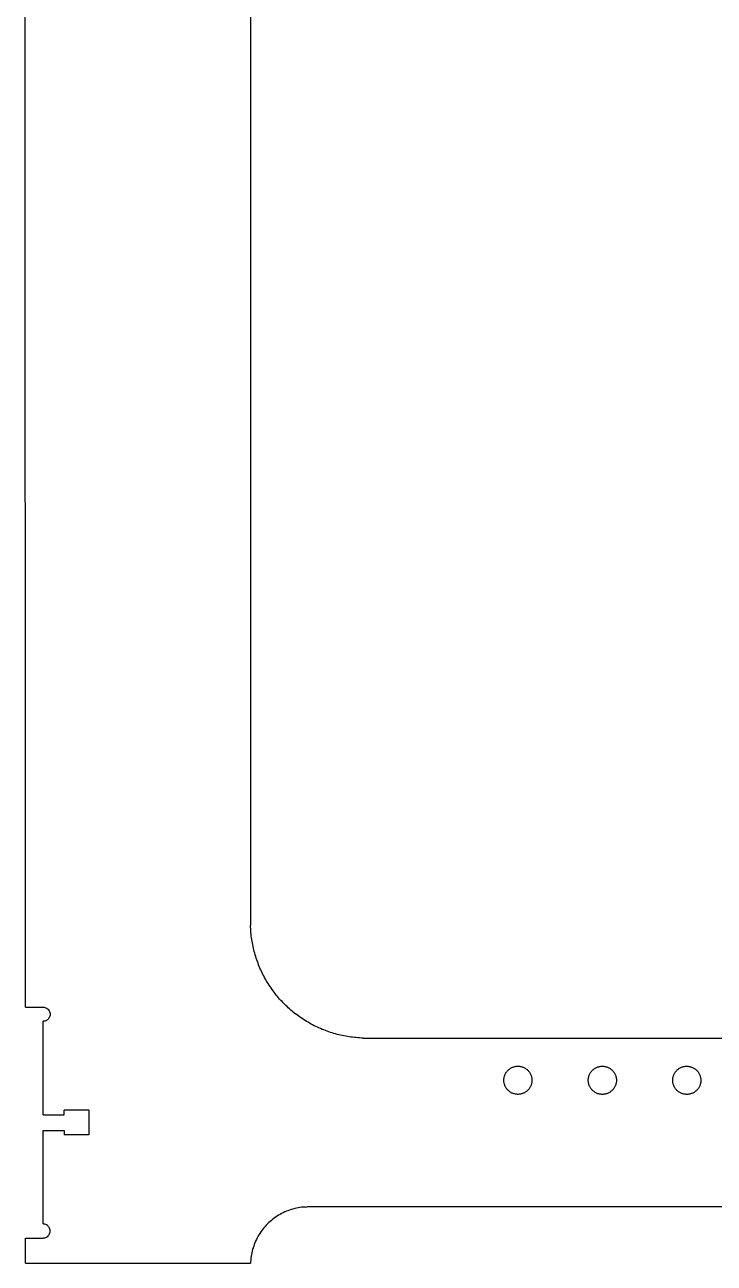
# Model space of a CAD drawing. Extents: x -54 to 50, y -44 to 48.
# Drawn here: x -53.51 to -41.26, y 4.07 to 26.07 of the extents above; entities that cross this region are included whole.
import ezdxf

# ---------------------------------------------------------------- set-up
doc = ezdxf.new("R2010")
doc.units = 0
doc.header["$MEASUREMENT"] = 0
doc.layers.get('0').update_dxf_attribs({"linetype": 'CONTINUOUS'})

msp = doc.modelspace()

# ---------------------------------------------------------------- linework, layer by layer
at = {"color": 3}
for p, q in [((-49.492, 42.067), (-49.494, 10.067)), ((-53.493, 8.615), (-53.506, 40.27)), ((-53.181, 6.705), (-53.181, 8.365)), ((-44.994, 7.311), (-44.994, 7.324)), ((-44.495, 7.324), (-44.495, 7.311)), ((-52.806, 6.705), (-52.806, 6.786)), ((-52.368, 6.786), (-52.368, 6.349)), ((-53.181, 4.765), (-53.181, 6.424)), ((-52.806, 6.424), (-52.806, 6.349)), ((-53.494, 4.068), (-53.494, 4.515))]:
    msp.add_line(p, q, dxfattribs=at)
for p, q in [((-49.493, 10.036), (-49.494, 10.067)), ((-49.492, 10.005), (-49.493, 10.036)), ((-49.49, 9.974), (-49.492, 10.005)), ((-49.487, 9.943), (-49.49, 9.974)), ((-49.484, 9.912), (-49.487, 9.943)), ((-49.481, 9.881), (-49.484, 9.912)), ((-49.477, 9.85), (-49.481, 9.881)), ((-49.472, 9.819), (-49.477, 9.85)), ((-49.467, 9.788), (-49.472, 9.819)), ((-49.462, 9.758), (-49.467, 9.788)), ((-49.456, 9.727), (-49.462, 9.758)), ((-49.45, 9.696), (-49.456, 9.727)), ((-49.443, 9.666), (-49.45, 9.696)), ((-49.436, 9.636), (-49.443, 9.666)), ((-49.428, 9.605), (-49.436, 9.636)), ((-49.42, 9.575), (-49.428, 9.605)), ((-49.412, 9.545), (-49.42, 9.575)), ((-49.403, 9.516), (-49.412, 9.545)), ((-49.393, 9.486), (-49.403, 9.516)), ((-49.383, 9.456), (-49.393, 9.486)), ((-49.373, 9.427), (-49.383, 9.456)), ((-49.362, 9.398), (-49.373, 9.427)), ((-49.351, 9.369), (-49.362, 9.398)), ((-49.339, 9.34), (-49.351, 9.369)), ((-49.327, 9.311), (-49.339, 9.34)), ((-49.315, 9.282), (-49.327, 9.311)), ((-49.302, 9.254), (-49.315, 9.282)), ((-49.288, 9.226), (-49.302, 9.254)), ((-49.274, 9.198), (-49.288, 9.226)), ((-49.26, 9.17), (-49.274, 9.198)), ((-49.245, 9.143), (-49.26, 9.17)), ((-49.23, 9.115), (-49.245, 9.143)), ((-49.215, 9.088), (-49.23, 9.115)), ((-49.199, 9.062), (-49.215, 9.088)), ((-49.183, 9.035), (-49.199, 9.062)), ((-49.166, 9.009), (-49.183, 9.035)), ((-49.149, 8.983), (-49.166, 9.009)), ((-49.131, 8.957), (-49.149, 8.983)), ((-49.113, 8.931), (-49.131, 8.957)), ((-49.095, 8.906), (-49.113, 8.931)), ((-49.076, 8.881), (-49.095, 8.906)), ((-49.057, 8.856), (-49.076, 8.881)), ((-49.038, 8.832), (-49.057, 8.856)), ((-49.018, 8.808), (-49.038, 8.832)), ((-48.998, 8.784), (-49.018, 8.808)), ((-53.181, 8.615), (-53.164, 8.614)), ((-53.164, 8.614), (-53.148, 8.611)), ((-53.148, 8.611), (-53.133, 8.605)), ((-53.133, 8.605), (-53.118, 8.598)), ((-53.118, 8.598), (-53.105, 8.589)), ((-53.105, 8.589), (-53.092, 8.578)), ((-48.978, 8.76), (-48.998, 8.784)), ((-48.957, 8.737), (-48.978, 8.76)), ((-48.936, 8.714), (-48.957, 8.737)), ((-48.914, 8.692), (-48.936, 8.714)), ((-48.892, 8.67), (-48.914, 8.692)), ((-48.87, 8.648), (-48.892, 8.67)), ((-48.847, 8.626), (-48.87, 8.648)), ((-48.825, 8.605), (-48.847, 8.626)), ((-48.801, 8.584), (-48.825, 8.605)), ((-48.778, 8.564), (-48.801, 8.584)), ((-53.164, 8.366), (-53.181, 8.365)), ((-53.148, 8.369), (-53.164, 8.366)), ((-53.133, 8.374), (-53.148, 8.369)), ((-53.118, 8.382), (-53.133, 8.374)), ((-53.105, 8.391), (-53.118, 8.382)), ((-53.092, 8.401), (-53.105, 8.391)), ((-53.092, 8.578), (-53.082, 8.566)), ((-53.082, 8.414), (-53.092, 8.401)), ((-53.082, 8.566), (-53.073, 8.552)), ((-53.073, 8.427), (-53.082, 8.414)), ((-53.073, 8.552), (-53.065, 8.538)), ((-53.065, 8.442), (-53.073, 8.427)), ((-53.065, 8.538), (-53.06, 8.522)), ((-53.06, 8.457), (-53.065, 8.442)), ((-53.06, 8.522), (-53.057, 8.506)), ((-53.057, 8.473), (-53.06, 8.457)), ((-53.057, 8.506), (-53.056, 8.49)), ((-53.056, 8.49), (-53.057, 8.473)), ((-48.754, 8.544), (-48.778, 8.564)), ((-48.73, 8.524), (-48.754, 8.544)), ((-48.706, 8.504), (-48.73, 8.524)), ((-48.681, 8.485), (-48.706, 8.504)), ((-48.656, 8.467), (-48.681, 8.485)), ((-48.631, 8.448), (-48.656, 8.467)), ((-48.605, 8.431), (-48.631, 8.448)), ((-48.579, 8.413), (-48.605, 8.431)), ((-48.553, 8.396), (-48.579, 8.413)), ((-48.527, 8.379), (-48.553, 8.396)), ((-48.5, 8.363), (-48.527, 8.379)), ((-48.474, 8.347), (-48.5, 8.363)), ((-48.446, 8.331), (-48.474, 8.347)), ((-48.419, 8.316), (-48.446, 8.331)), ((-48.392, 8.302), (-48.419, 8.316)), ((-48.364, 8.287), (-48.392, 8.302)), ((-48.336, 8.274), (-48.364, 8.287)), ((-48.308, 8.26), (-48.336, 8.274)), ((-48.28, 8.247), (-48.308, 8.26)), ((-48.251, 8.235), (-48.28, 8.247)), ((-48.222, 8.222), (-48.251, 8.235)), ((-48.193, 8.211), (-48.222, 8.222)), ((-48.164, 8.2), (-48.193, 8.211)), ((-48.135, 8.189), (-48.164, 8.2)), ((-48.106, 8.178), (-48.135, 8.189)), ((-48.076, 8.168), (-48.106, 8.178)), ((-48.046, 8.159), (-48.076, 8.168)), ((-48.017, 8.15), (-48.046, 8.159)), ((-47.987, 8.141), (-48.017, 8.15)), ((-47.956, 8.133), (-47.987, 8.141)), ((-47.926, 8.126), (-47.956, 8.133)), ((-47.896, 8.118), (-47.926, 8.126)), ((-47.865, 8.112), (-47.896, 8.118)), ((-47.835, 8.105), (-47.865, 8.112)), ((-47.804, 8.1), (-47.835, 8.105)), ((-47.774, 8.094), (-47.804, 8.1)), ((-47.743, 8.089), (-47.774, 8.094)), ((-47.712, 8.085), (-47.743, 8.089)), ((-47.681, 8.081), (-47.712, 8.085)), ((-47.65, 8.078), (-47.681, 8.081)), ((-47.619, 8.075), (-47.65, 8.078)), ((-47.588, 8.072), (-47.619, 8.075)), ((-47.557, 8.07), (-47.588, 8.072)), ((-47.526, 8.068), (-47.557, 8.07)), ((-47.494, 8.067), (-47.526, 8.068)), ((-44.935, 7.48), (-44.926, 7.489)), ((-44.926, 7.489), (-44.917, 7.498)), ((-44.917, 7.498), (-44.907, 7.507)), ((-44.907, 7.507), (-44.897, 7.515)), ((-44.897, 7.515), (-44.886, 7.523)), ((-44.886, 7.523), (-44.875, 7.53)), ((-44.875, 7.53), (-44.864, 7.537)), ((-44.864, 7.537), (-44.852, 7.543)), ((-44.852, 7.543), (-44.84, 7.548)), ((-44.84, 7.548), (-44.828, 7.553)), ((-44.828, 7.553), (-44.816, 7.557)), ((-44.816, 7.557), (-44.803, 7.56)), ((-44.803, 7.56), (-44.79, 7.563)), ((-44.79, 7.563), (-44.777, 7.565)), ((-44.777, 7.565), (-44.764, 7.566)), ((-44.764, 7.566), (-44.751, 7.567)), ((-44.738, 7.567), (-44.725, 7.566)), ((-44.725, 7.566), (-44.712, 7.565)), ((-44.712, 7.565), (-44.699, 7.563)), ((-44.699, 7.563), (-44.686, 7.56)), ((-44.686, 7.56), (-44.673, 7.557)), ((-44.673, 7.557), (-44.661, 7.553)), ((-44.661, 7.553), (-44.649, 7.548)), ((-44.649, 7.548), (-44.637, 7.543)), ((-44.637, 7.543), (-44.625, 7.537)), ((-44.625, 7.537), (-44.614, 7.53)), ((-44.614, 7.53), (-44.603, 7.523)), ((-44.603, 7.523), (-44.592, 7.515)), ((-44.592, 7.515), (-44.582, 7.507)), ((-44.582, 7.507), (-44.572, 7.498)), ((-44.572, 7.498), (-44.563, 7.489)), ((-44.563, 7.489), (-44.554, 7.479)), ((-43.439, 7.474), (-43.43, 7.484)), ((-43.43, 7.484), (-43.421, 7.494)), ((-43.421, 7.494), (-43.412, 7.503)), ((-43.412, 7.503), (-43.402, 7.511)), ((-43.402, 7.511), (-43.391, 7.519)), ((-43.391, 7.519), (-43.381, 7.527)), ((-43.381, 7.527), (-43.37, 7.534)), ((-43.37, 7.534), (-43.358, 7.54)), ((-43.358, 7.54), (-43.346, 7.545)), ((-43.346, 7.545), (-43.334, 7.55)), ((-43.334, 7.55), (-43.322, 7.555)), ((-43.322, 7.555), (-43.309, 7.559)), ((-43.309, 7.559), (-43.296, 7.562)), ((-43.296, 7.562), (-43.284, 7.564)), ((-43.284, 7.564), (-43.271, 7.566)), ((-43.271, 7.566), (-43.26, 7.567)), ((-43.26, 7.567), (-43.258, 7.567)), ((-43.258, 7.567), (-43.245, 7.567)), ((-43.245, 7.567), (-43.231, 7.567)), ((-43.231, 7.567), (-43.218, 7.566)), ((-43.218, 7.566), (-43.205, 7.564)), ((-43.205, 7.564), (-43.193, 7.562)), ((-43.193, 7.562), (-43.18, 7.559)), ((-43.18, 7.559), (-43.167, 7.555)), ((-43.167, 7.555), (-43.155, 7.55)), ((-43.155, 7.55), (-43.143, 7.545)), ((-43.143, 7.545), (-43.131, 7.54)), ((-43.131, 7.54), (-43.12, 7.534)), ((-43.12, 7.534), (-43.108, 7.527)), ((-43.108, 7.527), (-43.098, 7.519)), ((-43.098, 7.519), (-43.087, 7.511)), ((-43.087, 7.511), (-43.077, 7.503)), ((-43.077, 7.503), (-43.068, 7.494)), ((-43.068, 7.494), (-43.059, 7.484)), ((-43.059, 7.484), (-43.05, 7.474)), ((-41.941, 7.471), (-41.933, 7.482)), ((-41.933, 7.482), (-41.924, 7.491)), ((-41.924, 7.491), (-41.914, 7.5)), ((-41.914, 7.5), (-41.905, 7.509)), ((-41.905, 7.509), (-41.894, 7.517)), ((-41.894, 7.517), (-41.884, 7.525)), ((-41.884, 7.525), (-41.873, 7.532)), ((-41.873, 7.532), (-41.861, 7.538)), ((-41.861, 7.538), (-41.849, 7.544)), ((-41.849, 7.544), (-41.837, 7.549)), ((-41.837, 7.549), (-41.825, 7.554)), ((-41.825, 7.554), (-41.813, 7.557)), ((-41.813, 7.557), (-41.8, 7.561)), ((-41.8, 7.561), (-41.789, 7.563)), ((-41.789, 7.563), (-41.787, 7.563)), ((-41.787, 7.563), (-41.774, 7.565)), ((-41.774, 7.565), (-41.761, 7.566)), ((-41.761, 7.566), (-41.748, 7.567)), ((-41.748, 7.567), (-41.735, 7.567)), ((-41.735, 7.567), (-41.722, 7.566)), ((-41.722, 7.566), (-41.709, 7.564)), ((-41.709, 7.564), (-41.696, 7.562)), ((-41.696, 7.562), (-41.683, 7.559)), ((-41.683, 7.559), (-41.671, 7.556)), ((-41.671, 7.556), (-41.658, 7.552)), ((-41.658, 7.552), (-41.646, 7.547)), ((-41.646, 7.547), (-41.634, 7.541)), ((-41.634, 7.541), (-41.623, 7.535)), ((-41.623, 7.535), (-41.611, 7.529)), ((-41.611, 7.529), (-41.6, 7.521)), ((-41.6, 7.521), (-41.59, 7.513)), ((-41.59, 7.513), (-41.58, 7.505)), ((-41.58, 7.505), (-41.57, 7.496)), ((-41.57, 7.496), (-41.561, 7.487)), ((-41.561, 7.487), (-41.552, 7.477)), ((-44.994, 7.337), (-44.992, 7.35)), ((-44.994, 7.324), (-44.994, 7.337)), ((-44.994, 7.298), (-44.994, 7.311)), ((-44.992, 7.285), (-44.994, 7.298)), ((-44.992, 7.35), (-44.99, 7.363)), ((-44.99, 7.272), (-44.992, 7.285)), ((-44.99, 7.363), (-44.988, 7.376)), ((-44.988, 7.259), (-44.99, 7.272)), ((-44.988, 7.376), (-44.984, 7.388)), ((-44.984, 7.388), (-44.98, 7.401)), ((-44.98, 7.401), (-44.975, 7.413)), ((-44.975, 7.413), (-44.97, 7.425)), ((-44.97, 7.425), (-44.964, 7.436)), ((-44.964, 7.436), (-44.958, 7.448)), ((-44.958, 7.448), (-44.951, 7.459)), ((-44.951, 7.459), (-44.943, 7.469)), ((-44.943, 7.469), (-44.935, 7.48)), ((-44.554, 7.479), (-44.546, 7.469)), ((-44.546, 7.469), (-44.538, 7.459)), ((-44.538, 7.459), (-44.531, 7.448)), ((-44.531, 7.448), (-44.525, 7.436)), ((-44.525, 7.436), (-44.519, 7.425)), ((-44.519, 7.425), (-44.514, 7.413)), ((-44.514, 7.413), (-44.509, 7.401)), ((-44.509, 7.401), (-44.505, 7.388)), ((-44.505, 7.388), (-44.501, 7.375)), ((-44.501, 7.375), (-44.499, 7.363)), ((-44.499, 7.272), (-44.501, 7.259)), ((-44.499, 7.363), (-44.497, 7.35)), ((-44.497, 7.284), (-44.499, 7.272)), ((-44.497, 7.35), (-44.495, 7.337)), ((-44.495, 7.298), (-44.497, 7.284)), ((-44.495, 7.337), (-44.495, 7.324)), ((-44.495, 7.311), (-44.495, 7.298)), ((-43.495, 7.317), (-43.494, 7.33)), ((-43.494, 7.304), (-43.495, 7.317)), ((-43.494, 7.33), (-43.493, 7.343)), ((-43.493, 7.291), (-43.494, 7.304)), ((-43.493, 7.343), (-43.491, 7.356)), ((-43.491, 7.278), (-43.493, 7.291)), ((-43.491, 7.356), (-43.489, 7.369)), ((-43.489, 7.265), (-43.491, 7.278)), ((-43.489, 7.369), (-43.486, 7.382)), ((-43.486, 7.252), (-43.489, 7.265)), ((-43.486, 7.382), (-43.482, 7.394)), ((-43.482, 7.394), (-43.478, 7.407)), ((-43.478, 7.407), (-43.473, 7.419)), ((-43.473, 7.419), (-43.467, 7.431)), ((-43.467, 7.431), (-43.461, 7.442)), ((-43.461, 7.442), (-43.454, 7.453)), ((-43.454, 7.453), (-43.447, 7.464)), ((-43.447, 7.464), (-43.439, 7.474)), ((-43.05, 7.474), (-43.042, 7.464)), ((-43.042, 7.464), (-43.035, 7.453)), ((-43.035, 7.453), (-43.028, 7.442)), ((-43.028, 7.442), (-43.022, 7.431)), ((-43.022, 7.431), (-43.016, 7.419)), ((-43.016, 7.419), (-43.011, 7.407)), ((-43.011, 7.407), (-43.007, 7.394)), ((-43.007, 7.394), (-43.003, 7.382)), ((-43.003, 7.382), (-43, 7.369)), ((-43, 7.265), (-43.003, 7.252)), ((-43, 7.369), (-42.998, 7.356)), ((-42.998, 7.278), (-43, 7.265)), ((-42.998, 7.356), (-42.996, 7.343)), ((-42.996, 7.291), (-42.998, 7.278)), ((-42.996, 7.343), (-42.995, 7.33)), ((-42.995, 7.304), (-42.996, 7.291)), ((-42.995, 7.33), (-42.995, 7.317)), ((-42.995, 7.317), (-42.995, 7.304)), ((-41.994, 7.326), (-41.993, 7.34)), ((-41.994, 7.313), (-41.994, 7.326)), ((-41.994, 7.3), (-41.994, 7.313)), ((-41.993, 7.287), (-41.994, 7.3)), ((-41.993, 7.34), (-41.992, 7.353)), ((-41.991, 7.274), (-41.993, 7.287)), ((-41.992, 7.353), (-41.99, 7.365)), ((-41.988, 7.261), (-41.991, 7.274)), ((-41.99, 7.365), (-41.987, 7.378)), ((-41.985, 7.249), (-41.988, 7.261)), ((-41.987, 7.378), (-41.983, 7.391)), ((-41.983, 7.391), (-41.979, 7.403)), ((-41.979, 7.403), (-41.974, 7.415)), ((-41.974, 7.415), (-41.969, 7.427)), ((-41.969, 7.427), (-41.963, 7.439)), ((-41.963, 7.439), (-41.956, 7.45)), ((-41.956, 7.45), (-41.949, 7.461)), ((-41.949, 7.461), (-41.941, 7.471)), ((-41.552, 7.477), (-41.544, 7.467)), ((-41.544, 7.467), (-41.537, 7.456)), ((-41.537, 7.456), (-41.53, 7.445)), ((-41.53, 7.445), (-41.523, 7.434)), ((-41.523, 7.434), (-41.518, 7.422)), ((-41.518, 7.422), (-41.512, 7.41)), ((-41.512, 7.41), (-41.508, 7.398)), ((-41.508, 7.398), (-41.504, 7.385)), ((-41.504, 7.385), (-41.501, 7.372)), ((-41.499, 7.268), (-41.502, 7.256)), ((-41.501, 7.372), (-41.498, 7.36)), ((-41.497, 7.281), (-41.499, 7.268)), ((-41.498, 7.36), (-41.496, 7.347)), ((-41.496, 7.294), (-41.497, 7.281)), ((-41.496, 7.347), (-41.495, 7.334)), ((-41.495, 7.307), (-41.496, 7.294)), ((-41.495, 7.334), (-41.495, 7.321)), ((-41.495, 7.321), (-41.495, 7.307)), ((-44.984, 7.246), (-44.988, 7.259)), ((-44.98, 7.234), (-44.984, 7.246)), ((-44.975, 7.221), (-44.98, 7.234)), ((-44.97, 7.21), (-44.975, 7.221)), ((-44.964, 7.198), (-44.97, 7.21)), ((-44.958, 7.187), (-44.964, 7.198)), ((-44.951, 7.176), (-44.958, 7.187)), ((-44.943, 7.165), (-44.951, 7.176)), ((-44.935, 7.155), (-44.943, 7.165)), ((-44.926, 7.145), (-44.935, 7.155)), ((-44.917, 7.136), (-44.926, 7.145)), ((-44.907, 7.127), (-44.917, 7.136)), ((-44.897, 7.119), (-44.907, 7.127)), ((-44.886, 7.111), (-44.897, 7.119)), ((-44.875, 7.104), (-44.886, 7.111)), ((-44.864, 7.097), (-44.875, 7.104)), ((-44.852, 7.091), (-44.864, 7.097)), ((-44.84, 7.086), (-44.852, 7.091)), ((-44.828, 7.081), (-44.84, 7.086)), ((-44.816, 7.077), (-44.828, 7.081)), ((-44.803, 7.074), (-44.816, 7.077)), ((-44.79, 7.071), (-44.803, 7.074)), ((-44.777, 7.069), (-44.79, 7.071)), ((-44.764, 7.068), (-44.777, 7.069)), ((-44.751, 7.067), (-44.764, 7.068)), ((-44.725, 7.068), (-44.738, 7.067)), ((-44.712, 7.069), (-44.725, 7.068)), ((-44.699, 7.071), (-44.712, 7.069)), ((-44.686, 7.074), (-44.699, 7.071)), ((-44.674, 7.077), (-44.686, 7.074)), ((-44.661, 7.081), (-44.674, 7.077)), ((-44.649, 7.086), (-44.661, 7.081)), ((-44.637, 7.091), (-44.649, 7.086)), ((-44.625, 7.097), (-44.637, 7.091)), ((-44.614, 7.104), (-44.625, 7.097)), ((-44.603, 7.111), (-44.614, 7.104)), ((-44.592, 7.119), (-44.603, 7.111)), ((-44.582, 7.127), (-44.592, 7.119)), ((-44.572, 7.136), (-44.582, 7.127)), ((-44.563, 7.145), (-44.572, 7.136)), ((-44.554, 7.155), (-44.563, 7.145)), ((-44.546, 7.165), (-44.554, 7.155)), ((-44.538, 7.176), (-44.546, 7.165)), ((-44.531, 7.187), (-44.538, 7.176)), ((-44.525, 7.198), (-44.531, 7.187)), ((-44.519, 7.209), (-44.525, 7.198)), ((-44.514, 7.221), (-44.519, 7.209)), ((-44.509, 7.234), (-44.514, 7.221)), ((-44.505, 7.246), (-44.509, 7.234)), ((-44.501, 7.259), (-44.505, 7.246)), ((-43.482, 7.24), (-43.486, 7.252)), ((-43.478, 7.227), (-43.482, 7.24)), ((-43.473, 7.215), (-43.478, 7.227)), ((-43.467, 7.204), (-43.473, 7.215)), ((-43.461, 7.192), (-43.467, 7.204)), ((-43.454, 7.181), (-43.461, 7.192)), ((-43.447, 7.17), (-43.454, 7.181)), ((-43.439, 7.16), (-43.447, 7.17)), ((-43.43, 7.15), (-43.439, 7.16)), ((-43.421, 7.14), (-43.43, 7.15)), ((-43.412, 7.131), (-43.421, 7.14)), ((-43.402, 7.123), (-43.412, 7.131)), ((-43.391, 7.115), (-43.402, 7.123)), ((-43.381, 7.107), (-43.391, 7.115)), ((-43.37, 7.101), (-43.381, 7.107)), ((-43.358, 7.094), (-43.37, 7.101)), ((-43.346, 7.089), (-43.358, 7.094)), ((-43.334, 7.084), (-43.346, 7.089)), ((-43.322, 7.079), (-43.334, 7.084)), ((-43.309, 7.076), (-43.322, 7.079)), ((-43.296, 7.072), (-43.309, 7.076)), ((-43.284, 7.07), (-43.296, 7.072)), ((-43.271, 7.068), (-43.284, 7.07)), ((-43.258, 7.067), (-43.271, 7.068)), ((-43.245, 7.067), (-43.258, 7.067)), ((-43.231, 7.067), (-43.245, 7.067)), ((-43.218, 7.068), (-43.231, 7.067)), ((-43.205, 7.07), (-43.218, 7.068)), ((-43.193, 7.072), (-43.205, 7.07)), ((-43.18, 7.076), (-43.193, 7.072)), ((-43.167, 7.079), (-43.18, 7.076)), ((-43.155, 7.084), (-43.167, 7.079)), ((-43.143, 7.089), (-43.155, 7.084)), ((-43.131, 7.094), (-43.143, 7.089)), ((-43.12, 7.101), (-43.131, 7.094)), ((-43.108, 7.107), (-43.12, 7.101)), ((-43.098, 7.115), (-43.108, 7.107)), ((-43.087, 7.123), (-43.098, 7.115)), ((-43.077, 7.131), (-43.087, 7.123)), ((-43.068, 7.14), (-43.077, 7.131)), ((-43.059, 7.15), (-43.068, 7.14)), ((-43.05, 7.16), (-43.059, 7.15)), ((-43.042, 7.17), (-43.05, 7.16)), ((-43.035, 7.181), (-43.042, 7.17)), ((-43.028, 7.192), (-43.035, 7.181)), ((-43.022, 7.204), (-43.028, 7.192)), ((-43.016, 7.215), (-43.022, 7.204)), ((-43.011, 7.227), (-43.016, 7.215)), ((-43.007, 7.24), (-43.011, 7.227)), ((-43.003, 7.252), (-43.007, 7.24)), ((-41.981, 7.236), (-41.985, 7.249)), ((-41.977, 7.224), (-41.981, 7.236)), ((-41.971, 7.212), (-41.977, 7.224)), ((-41.966, 7.2), (-41.971, 7.212)), ((-41.959, 7.189), (-41.966, 7.2)), ((-41.952, 7.178), (-41.959, 7.189)), ((-41.945, 7.167), (-41.952, 7.178)), ((-41.937, 7.157), (-41.945, 7.167)), ((-41.928, 7.147), (-41.937, 7.157)), ((-41.919, 7.138), (-41.928, 7.147)), ((-41.909, 7.129), (-41.919, 7.138)), ((-41.899, 7.12), (-41.909, 7.129)), ((-41.889, 7.113), (-41.899, 7.12)), ((-41.878, 7.105), (-41.889, 7.113)), ((-41.866, 7.099), (-41.878, 7.105)), ((-41.855, 7.093), (-41.866, 7.099)), ((-41.843, 7.087), (-41.855, 7.093)), ((-41.831, 7.082), (-41.843, 7.087)), ((-41.818, 7.078), (-41.831, 7.082)), ((-41.806, 7.075), (-41.818, 7.078)), ((-41.793, 7.072), (-41.806, 7.075)), ((-41.78, 7.069), (-41.793, 7.072)), ((-41.767, 7.068), (-41.78, 7.069)), ((-41.754, 7.067), (-41.767, 7.068)), ((-41.741, 7.067), (-41.754, 7.067)), ((-41.728, 7.067), (-41.741, 7.067)), ((-41.715, 7.069), (-41.728, 7.067)), ((-41.702, 7.071), (-41.715, 7.069)), ((-41.689, 7.073), (-41.702, 7.071)), ((-41.676, 7.076), (-41.689, 7.073)), ((-41.664, 7.08), (-41.676, 7.076)), ((-41.652, 7.085), (-41.664, 7.08)), ((-41.64, 7.09), (-41.652, 7.085)), ((-41.628, 7.096), (-41.64, 7.09)), ((-41.616, 7.102), (-41.628, 7.096)), ((-41.605, 7.109), (-41.616, 7.102)), ((-41.595, 7.117), (-41.605, 7.109)), ((-41.584, 7.125), (-41.595, 7.117)), ((-41.575, 7.134), (-41.584, 7.125)), ((-41.565, 7.143), (-41.575, 7.134)), ((-41.556, 7.152), (-41.565, 7.143)), ((-41.548, 7.162), (-41.556, 7.152)), ((-41.54, 7.173), (-41.548, 7.162)), ((-41.533, 7.184), (-41.54, 7.173)), ((-41.526, 7.195), (-41.533, 7.184)), ((-41.52, 7.207), (-41.526, 7.195)), ((-41.515, 7.219), (-41.52, 7.207)), ((-41.51, 7.231), (-41.515, 7.219)), ((-41.506, 7.243), (-41.51, 7.231)), ((-41.502, 7.256), (-41.506, 7.243)), ((-48.588, 5.061), (-48.619, 5.056)), ((-48.557, 5.064), (-48.588, 5.061)), ((-48.526, 5.066), (-48.557, 5.064)), ((-48.526, 5.066), (-48.495, 5.067)), ((-49.1, 4.849), (-49.124, 4.829)), ((-49.075, 4.868), (-49.1, 4.849)), ((-49.05, 4.886), (-49.075, 4.868)), ((-49.024, 4.903), (-49.05, 4.886)), ((-48.998, 4.92), (-49.024, 4.903)), ((-48.971, 4.935), (-48.998, 4.92)), ((-48.943, 4.95), (-48.971, 4.935)), ((-48.915, 4.964), (-48.943, 4.95)), ((-48.887, 4.978), (-48.915, 4.964)), ((-48.859, 4.99), (-48.887, 4.978)), ((-48.83, 5.001), (-48.859, 4.99)), ((-48.8, 5.012), (-48.83, 5.001)), ((-48.771, 5.022), (-48.8, 5.012)), ((-48.741, 5.03), (-48.771, 5.022)), ((-48.71, 5.038), (-48.741, 5.03)), ((-48.68, 5.045), (-48.71, 5.038)), ((-48.65, 5.051), (-48.68, 5.045)), ((-48.619, 5.056), (-48.65, 5.051)), ((-53.165, 4.764), (-53.181, 4.765)), ((-53.149, 4.761), (-53.165, 4.764)), ((-53.133, 4.755), (-53.149, 4.761)), ((-53.119, 4.748), (-53.133, 4.755)), ((-53.105, 4.739), (-53.119, 4.748)), ((-53.093, 4.728), (-53.105, 4.739)), ((-53.082, 4.716), (-53.093, 4.728)), ((-53.073, 4.702), (-53.082, 4.716)), ((-53.066, 4.688), (-53.073, 4.702)), ((-53.06, 4.672), (-53.066, 4.688)), ((-53.057, 4.656), (-53.06, 4.672)), ((-53.06, 4.607), (-53.057, 4.623)), ((-53.056, 4.64), (-53.057, 4.656)), ((-53.057, 4.623), (-53.056, 4.64)), ((-49.313, 4.623), (-49.33, 4.597)), ((-49.295, 4.648), (-49.313, 4.623)), ((-49.276, 4.673), (-49.295, 4.648)), ((-49.257, 4.697), (-49.276, 4.673)), ((-49.236, 4.721), (-49.257, 4.697)), ((-49.215, 4.744), (-49.236, 4.721)), ((-49.194, 4.766), (-49.215, 4.744)), ((-49.171, 4.788), (-49.194, 4.766)), ((-49.148, 4.809), (-49.171, 4.788)), ((-49.124, 4.829), (-49.148, 4.809)), ((-53.181, 4.515), (-53.165, 4.516)), ((-53.165, 4.516), (-53.149, 4.519)), ((-53.149, 4.519), (-53.133, 4.524)), ((-53.133, 4.524), (-53.119, 4.532)), ((-53.119, 4.532), (-53.105, 4.541)), ((-53.105, 4.541), (-53.093, 4.551)), ((-53.093, 4.551), (-53.082, 4.564)), ((-53.082, 4.564), (-53.073, 4.577)), ((-53.073, 4.577), (-53.066, 4.592)), ((-53.066, 4.592), (-53.06, 4.607)), ((-49.429, 4.402), (-49.439, 4.373)), ((-49.417, 4.431), (-49.429, 4.402)), ((-49.405, 4.46), (-49.417, 4.431)), ((-49.392, 4.488), (-49.405, 4.46)), ((-49.378, 4.516), (-49.392, 4.488)), ((-49.363, 4.544), (-49.378, 4.516)), ((-49.347, 4.57), (-49.363, 4.544)), ((-49.33, 4.597), (-49.347, 4.57)), ((-49.484, 4.192), (-49.488, 4.161)), ((-49.479, 4.222), (-49.484, 4.192)), ((-49.472, 4.253), (-49.479, 4.222)), ((-49.466, 4.283), (-49.472, 4.253)), ((-49.458, 4.314), (-49.466, 4.283)), ((-49.449, 4.343), (-49.458, 4.314)), ((-49.439, 4.373), (-49.449, 4.343)), ((-49.493, 4.099), (-49.495, 4.067)), ((-49.491, 4.13), (-49.493, 4.099)), ((-49.488, 4.161), (-49.491, 4.13))]:
    msp.add_line(p, q)
at = {"color": 1}
for p, q in [((-53.493, 8.615), (-53.181, 8.615)), ((-47.494, 8.067), (-29.744, 8.066)), ((-44.751, 7.567), (-44.738, 7.567)), ((-44.738, 7.067), (-44.751, 7.067)), ((-53.181, 6.705), (-52.806, 6.705)), ((-52.368, 6.786), (-52.806, 6.786)), ((-53.181, 6.424), (-52.806, 6.424)), ((-52.368, 6.349), (-52.806, 6.349)), ((-33.496, 5.066), (-48.495, 5.067)), ((-53.494, 4.515), (-53.181, 4.515)), ((-53.494, 4.068), (-49.495, 4.067))]:
    msp.add_line(p, q, dxfattribs=at)

doc.saveas('drawing.dxf')
